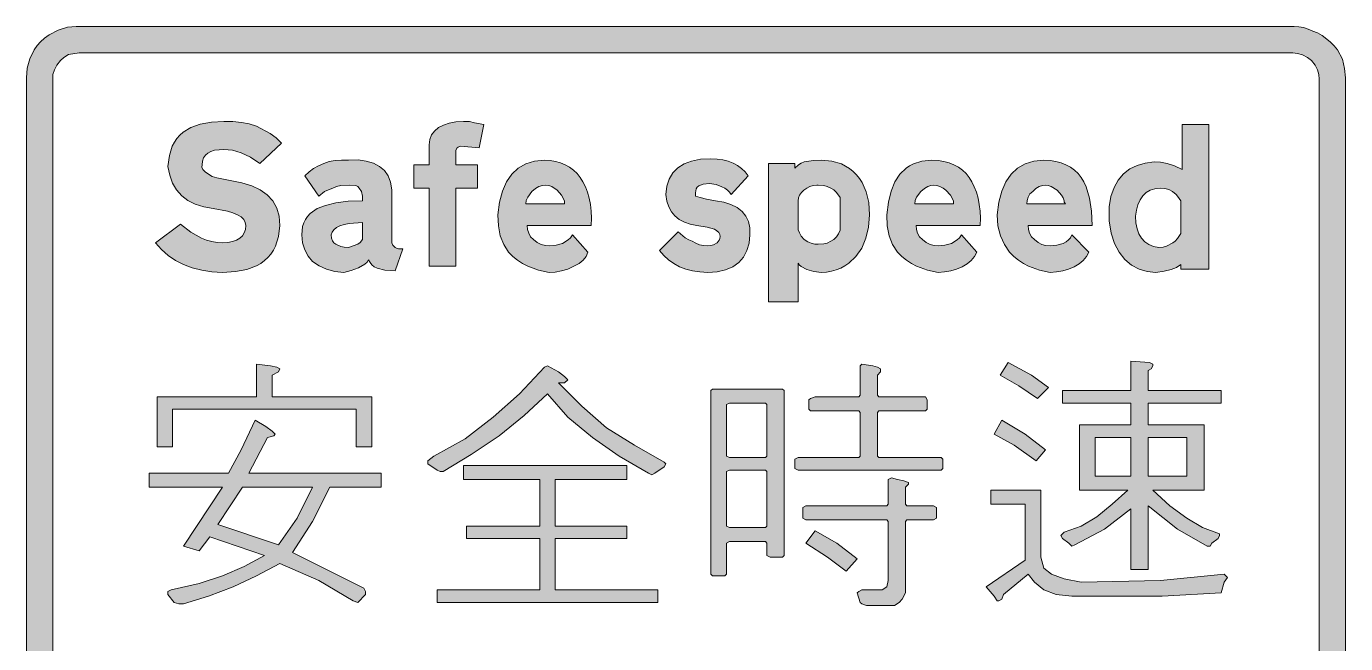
# Model space of a CAD drawing. Header units: metres. Extents: x 157 to 412, y 9 to 264.
# Drawn here: x 157.1 to 411.5, y 145.2 to 264.1 of the extents above; entities that cross this region are included whole.
import ezdxf

# ---------------------------------------------------------------- set-up
doc = ezdxf.new("R2010")
doc.units = ezdxf.units.M
doc.layers.add('FILL_BLACK_000000', color=7, linetype='Continuous', true_color=0x000000)

msp = doc.modelspace()

# ---------------------------------------------------------------- hatches: boundary and pattern name
at = {"layer": 'FILL_BLACK_000000', "true_color": 0x000000}
h = msp.add_hatch(color=7, dxfattribs=at)
h.dxf.hatch_style = 1
h.paths.add_polyline_path([(157.78, 257.89), (158.63, 259.62), (159.18, 260.41), (159.81, 261.12), (160.62, 261.85), (161.48, 262.47), (163.26, 263.41), (165.04, 263.95), (166.71, 264.12), (401.61, 264.12), (402.51, 264.06), (403.41, 263.89), (404.31, 263.61), (405.21, 263.22), (406.11, 262.89), (406.97, 262.39), (408.51, 261.12), (409.31, 260.39), (409.93, 259.58), (410.91, 257.82), (411.32, 256.02), (411.51, 254.22), (411.51, 19.32), (411.34, 17.52), (410.8, 15.76), (409.86, 14.05), (408.51, 12.42), (407.8, 11.69), (407.01, 11.07), (406.17, 10.55), (405.28, 10.13), (403.45, 9.59), (401.61, 9.42), (166.71, 9.42), (164.91, 9.59), (163.15, 10.13), (161.44, 11.07), (159.81, 12.42), (158.63, 14.05), (157.78, 15.76), (157.28, 17.52), (157.11, 19.32), (157.11, 254.22), (157.28, 256.06), (157.78, 257.89)])
h.paths.add_polyline_path([(165.21, 258.72), (164.35, 258.12), (163.71, 257.52), (163, 256.62), (162.51, 255.72), (162.21, 254.82), (162.21, 253.92), (162.21, 19.62), (162.28, 18.72), (162.51, 17.82), (162.97, 16.92), (163.71, 16.02), (164.48, 15.41), (165.4, 14.93), (166.37, 14.63), (167.31, 14.52), (401.31, 14.52), (402.25, 14.63), (403.22, 14.93), (404.14, 15.41), (404.91, 16.02), (405.65, 16.92), (406.11, 17.82), (406.34, 18.72), (406.41, 19.62), (406.41, 253.92), (406.34, 254.82), (406.11, 255.72), (405.65, 256.62), (404.91, 257.52), (404.14, 258.13), (403.22, 258.61), (402.25, 258.91), (401.31, 259.02), (167.31, 259.02), (165.21, 258.72)], flags=16)
h = msp.add_hatch(color=7, dxfattribs=at)
h.dxf.hatch_style = 1
h.paths.add_polyline_path([(188.83, 224.44), (190.86, 223.32), (191.87, 222.93), (192.88, 222.64), (193.9, 222.48), (194.91, 222.42), (195.96, 222.48), (196.88, 222.64), (197.65, 222.91), (198.28, 223.28), (198.78, 223.75), (199.13, 224.32), (199.34, 224.98), (199.41, 225.72), (199.31, 226.35), (199.02, 226.91), (198.52, 227.4), (197.83, 227.82), (196.95, 228.19), (195.87, 228.5), (193.11, 229.02), (191.3, 229.34), (189.68, 229.86), (188.27, 230.58), (187.07, 231.49), (186.08, 232.61), (185.31, 233.91), (184.75, 235.42), (184.41, 237.12), (184.68, 239.22), (185.25, 241.01), (185.66, 241.8), (186.14, 242.51), (186.7, 243.15), (187.33, 243.72), (188.84, 244.65), (190.65, 245.3), (192.78, 245.69), (195.21, 245.82), (196.95, 245.76), (198.58, 245.59), (200.1, 245.31), (201.51, 244.92), (204.13, 243.49), (205.31, 242.64), (206.31, 241.62), (202.11, 237.72), (200.31, 238.9), (198.55, 239.74), (196.84, 240.25), (195.21, 240.42), (193.41, 240.25), (192.69, 240.02), (192.1, 239.71), (191.63, 239.29), (191.29, 238.77), (191.08, 238.15), (191.01, 237.42), (190.94, 236.97), (191.16, 236.52), (191.6, 236.07), (192.21, 235.62), (192.95, 235.22), (193.86, 234.91), (196.41, 234.42), (198.63, 234), (200.57, 233.4), (202.22, 232.62), (203.57, 231.64), (204.63, 230.48), (205.4, 229.1), (205.86, 227.52), (206.01, 225.72), (205.74, 223.61), (205.16, 221.78), (204.75, 220.97), (204.26, 220.24), (203.7, 219.57), (203.05, 218.97), (202.32, 218.44), (201.51, 217.99), (199.64, 217.28), (197.44, 216.86), (194.91, 216.72), (192.89, 216.83), (190.93, 217.13), (189.09, 217.61), (187.41, 218.22), (185.89, 219), (184.48, 219.98), (183.19, 221.13), (182.01, 222.42), (186.81, 226.02), (188.83, 224.44)])
h = msp.add_hatch(color=7, dxfattribs=at)
h.dxf.hatch_style = 1
h.paths.add_polyline_path([(239.91, 217.92), (234.81, 217.92), (234.81, 232.92), (231.81, 232.92), (231.81, 237.42), (234.81, 237.42), (234.81, 241.32), (234.92, 242.34), (235.26, 243.19), (235.82, 243.94), (236.61, 244.62), (237.57, 245.06), (238.67, 245.44), (239.94, 245.72), (241.41, 245.82), (242.57, 245.78), (243.51, 245.52), (245.31, 245.22), (244.41, 240.72), (240.81, 241.02), (240.4, 240.87), (240.21, 240.72), (239.95, 240.27), (239.91, 239.82), (239.91, 237.42), (244.11, 237.42), (244.11, 232.92), (239.91, 232.92), (239.91, 217.92)])
h = msp.add_hatch(color=7, dxfattribs=at)
h.dxf.hatch_style = 1
h.paths.add_polyline_path([(379.71, 217.32), (379.71, 218.22), (378.92, 217.65), (377.87, 217.24), (376.55, 216.95), (374.91, 216.72), (373.26, 216.87), (371.69, 217.34), (370.24, 218.11), (368.95, 219.19), (367.83, 220.59), (366.94, 222.29), (366.28, 224.3), (365.91, 226.62), (365.91, 226.92), (365.91, 229.02), (365.91, 229.32), (366.26, 231.32), (366.85, 233.04), (367.66, 234.5), (368.68, 235.69), (369.91, 236.64), (371.31, 237.34), (372.88, 237.79), (374.61, 238.02), (375.79, 237.95), (377.08, 237.72), (378.49, 237.26), (380.01, 236.52), (380.01, 245.22), (385.11, 245.22), (385.11, 217.32), (379.71, 217.32)])
h.paths.add_polyline_path([(371.29, 225.11), (371.64, 224.12), (372.13, 223.28), (372.77, 222.6), (373.54, 222.08), (374.46, 221.72), (375.51, 221.52), (376.31, 221.58), (376.97, 221.74), (378.21, 222.42), (378.66, 222.74), (379.07, 223.21), (379.71, 224.22), (379.71, 229.32), (379.71, 230.52), (379.11, 231.42), (378.81, 231.72), (378.13, 232.29), (377.42, 232.66), (376.66, 232.86), (375.81, 232.92), (374.75, 232.82), (373.84, 232.54), (373.05, 232.08), (372.4, 231.46), (371.87, 230.68), (371.46, 229.76), (371.18, 228.7), (371.01, 227.52), (371.08, 226.24), (371.29, 225.11)], flags=16)
h = msp.add_hatch(color=7, dxfattribs=at)
h.dxf.hatch_style = 1
h.paths.add_polyline_path([(210.61, 226.27), (210.92, 226.92), (211.34, 227.51), (211.86, 228.05), (213.21, 229.02), (214.78, 229.63), (216.77, 230.11), (219.16, 230.41), (221.91, 230.52), (221.91, 231.42), (221.72, 232.28), (221.31, 232.92), (221.03, 233.27), (220.63, 233.44), (219.51, 233.52), (217.75, 233.44), (216.94, 233.27), (216.21, 232.92), (215.37, 232.64), (214.63, 232.28), (213.51, 231.42), (210.81, 235.32), (211.63, 236.06), (212.5, 236.72), (213.44, 237.27), (214.45, 237.72), (215.52, 238.06), (216.67, 238.27), (217.9, 238.36), (219.21, 238.32), (221.08, 238.39), (222.66, 238.17), (224.02, 237.73), (225.21, 237.12), (226.18, 236.33), (226.86, 235.32), (227.32, 234.08), (227.61, 232.62), (227.61, 222.42), (227.8, 221.97), (228.21, 221.52), (228.49, 221.35), (228.85, 221.26), (229.71, 221.22), (228.21, 217.02), (226.23, 217.14), (224.76, 217.51), (224.2, 217.8), (223.74, 218.16), (223.38, 218.6), (223.11, 219.12), (222.81, 218.68), (222.36, 218.28), (221.16, 217.58), (219.73, 217.05), (218.31, 216.72), (216.57, 216.88), (214.97, 217.32), (213.54, 217.99), (212.31, 218.82), (211.48, 219.83), (210.81, 221.03), (210.37, 222.41), (210.21, 223.92), (210.38, 225.56), (210.61, 226.27)])
h.paths.add_polyline_path([(218.38, 225.96), (217.56, 225.68), (216.91, 225.34), (216.43, 224.93), (216.09, 224.45), (215.91, 223.92), (215.97, 223.3), (216.13, 222.79), (216.42, 222.4), (216.81, 222.12), (217.78, 221.71), (218.41, 221.57), (219.21, 221.52), (221.01, 222.12), (221.46, 222.46), (221.91, 223.02), (221.91, 226.32), (219.37, 226.16), (218.38, 225.96)], flags=16)
h = msp.add_hatch(color=7, dxfattribs=at)
h.dxf.hatch_style = 1
h.paths.add_polyline_path([(265.07, 219.78), (264.51, 219.04), (263.72, 218.43), (262.71, 217.92), (261.54, 217.35), (260.31, 216.98), (259.08, 216.78), (257.91, 216.72), (255.85, 217.12), (253.78, 217.88), (252.79, 218.41), (251.83, 219.04), (250.94, 219.78), (250.11, 220.62), (249.15, 222.08), (248.5, 223.77), (248.13, 225.68), (248.01, 227.82), (248.35, 230.25), (248.91, 232.37), (249.7, 234.17), (250.71, 235.66), (251.95, 236.82), (253.41, 237.65), (255.1, 238.15), (257.01, 238.32), (258.11, 238.26), (259.14, 238.1), (260.12, 237.83), (261.02, 237.46), (261.86, 236.99), (262.62, 236.42), (263.31, 235.76), (263.91, 235.02), (264.44, 234.18), (264.91, 233.23), (265.31, 232.18), (265.63, 231.04), (265.87, 229.82), (266.02, 228.52), (266.07, 227.15), (266.01, 225.72), (253.71, 225.72), (253.77, 225), (253.97, 224.26), (254.34, 223.57), (254.91, 223.02), (255.63, 222.45), (256.41, 222.08), (257.19, 221.88), (257.91, 221.82), (259.25, 221.94), (260.5, 222.31), (261.58, 222.96), (262.03, 223.4), (262.41, 223.92), (265.41, 220.62), (265.07, 219.78)])
h.paths.add_polyline_path([(260.91, 230.22), (260.91, 230.52), (260.31, 231.62), (259.45, 232.58), (258.42, 233.26), (257.87, 233.45), (257.31, 233.52), (256.63, 233.46), (255.96, 233.26), (255.28, 232.89), (254.61, 232.32), (253.78, 231.23), (253.51, 230.59), (253.41, 229.92), (260.91, 229.92), (260.91, 230.22)], flags=16)
h = msp.add_hatch(color=7, dxfattribs=at)
h.dxf.hatch_style = 1
h.paths.add_polyline_path([(285.13, 226), (284, 226.4), (283.01, 226.93), (282.17, 227.59), (281.49, 228.4), (280.97, 229.35), (280.61, 230.45), (280.41, 231.72), (280.64, 233.31), (281.09, 234.7), (281.79, 235.88), (282.73, 236.86), (283.93, 237.62), (285.39, 238.17), (287.11, 238.51), (289.11, 238.62), (290.31, 238.56), (291.42, 238.4), (292.44, 238.13), (293.38, 237.76), (294.24, 237.29), (295.02, 236.72), (295.71, 236.06), (296.31, 235.32), (293.01, 231.72), (292.73, 232.17), (292.33, 232.58), (291.83, 232.94), (291.21, 233.22), (290.12, 233.63), (288.81, 233.82), (287.63, 233.71), (286.78, 233.37), (286.49, 233.12), (286.28, 232.81), (286.11, 232.02), (286.11, 231.72), (286.11, 231.42), (287.01, 231.12), (288.28, 230.82), (290.01, 230.52), (291.6, 230.22), (292.98, 229.78), (294.15, 229.2), (295.11, 228.46), (295.84, 227.56), (296.34, 226.51), (296.6, 225.3), (296.61, 223.92), (296.47, 222.32), (296.06, 220.9), (295.39, 219.66), (294.47, 218.63), (293.31, 217.81), (291.93, 217.21), (290.32, 216.84), (288.51, 216.72), (286.99, 216.79), (285.58, 217), (284.28, 217.34), (283.07, 217.81), (281.97, 218.4), (280.96, 219.12), (280.04, 219.96), (279.21, 220.92), (282.81, 224.52), (284.16, 223.39), (284.83, 223), (285.51, 222.72), (286.19, 222.33), (286.9, 222.04), (287.66, 221.88), (288.51, 221.82), (289.13, 221.87), (289.63, 222.01), (290.31, 222.42), (290.72, 222.91), (290.86, 223.22), (290.91, 223.62), (290.84, 224.04), (290.63, 224.41), (290.28, 224.73), (289.78, 225.01), (288.38, 225.43), (286.41, 225.72), (285.13, 226)])
h = msp.add_hatch(color=7, dxfattribs=at)
h.dxf.hatch_style = 1
h.paths.add_polyline_path([(300.21, 211.02), (300.21, 237.72), (305.31, 237.72), (305.31, 236.82), (305.98, 237.42), (306.49, 237.75), (307.11, 238.02), (308.87, 238.28), (310.41, 238.32), (312.45, 238.14), (314.27, 237.61), (315.09, 237.21), (315.86, 236.74), (316.56, 236.18), (317.2, 235.54), (317.77, 234.83), (318.27, 234.04), (319.06, 232.24), (319.54, 230.17), (319.71, 227.82), (319.53, 225.45), (319.02, 223.3), (318.19, 221.41), (317.08, 219.79), (315.73, 218.49), (314.96, 217.97), (314.14, 217.53), (313.27, 217.18), (312.36, 216.93), (311.4, 216.77), (310.41, 216.72), (308.99, 216.87), (307.6, 217.28), (306.49, 217.86), (306.12, 218.18), (305.91, 218.52), (305.91, 211.02), (300.21, 211.02)])
h.paths.add_polyline_path([(311.54, 222.37), (312.21, 222.72), (312.83, 223.05), (313.33, 223.54), (313.73, 224.15), (314.01, 224.82), (314.01, 225.72), (314.01, 229.92), (314.01, 230.82), (314.01, 231.12), (313.33, 232.13), (312.83, 232.6), (312.21, 232.92), (311.54, 233.27), (310.9, 233.44), (309.81, 233.52), (309.51, 233.52), (308.84, 233.45), (308.19, 233.26), (307.58, 232.97), (307.03, 232.58), (306.57, 232.13), (306.22, 231.62), (305.99, 231.08), (305.91, 230.52), (305.91, 225.42), (305.97, 224.92), (306.17, 224.33), (306.54, 223.69), (307.11, 223.02), (307.78, 222.63), (308.46, 222.34), (309.13, 222.18), (309.81, 222.12), (310.9, 222.19), (311.54, 222.37)], flags=16)
h = msp.add_hatch(color=7, dxfattribs=at)
h.dxf.hatch_style = 1
h.paths.add_polyline_path([(328.97, 224.26), (329.34, 223.57), (329.91, 223.02), (330.63, 222.45), (331.41, 222.08), (332.19, 221.88), (332.91, 221.82), (334.25, 221.94), (335.5, 222.31), (336.58, 222.96), (337.03, 223.4), (337.41, 223.92), (340.41, 220.62), (339.96, 219.76), (339.32, 219), (338.51, 218.33), (337.56, 217.77), (336.5, 217.32), (335.35, 216.99), (334.14, 216.79), (332.91, 216.72), (330.85, 217.12), (328.78, 217.88), (327.79, 218.41), (326.83, 219.04), (325.94, 219.78), (325.11, 220.62), (324.15, 222.08), (323.5, 223.77), (323.13, 225.68), (323.01, 227.82), (323.33, 230.25), (323.86, 232.37), (324.6, 234.17), (325.56, 235.66), (326.74, 236.82), (327.42, 237.27), (328.16, 237.65), (329.81, 238.15), (331.71, 238.32), (332.91, 238.26), (334.02, 238.1), (335.04, 237.83), (335.98, 237.46), (336.84, 236.99), (337.62, 236.42), (338.31, 235.76), (338.91, 235.02), (339.44, 234.18), (339.91, 233.23), (340.31, 232.18), (340.63, 231.04), (340.87, 229.82), (341.02, 228.52), (341.07, 227.15), (341.01, 225.72), (328.71, 225.72), (328.77, 225), (328.97, 224.26)])
h.paths.add_polyline_path([(335.91, 230.22), (335.91, 230.52), (335.3, 231.62), (334.41, 232.58), (333.88, 232.97), (333.29, 233.26), (332.67, 233.45), (332.01, 233.52), (331.51, 233.46), (330.92, 233.26), (330.28, 232.89), (329.61, 232.32), (328.78, 231.23), (328.51, 230.59), (328.41, 229.92), (335.91, 229.92), (335.91, 230.22)], flags=16)
h = msp.add_hatch(color=7, dxfattribs=at)
h.dxf.hatch_style = 1
h.paths.add_polyline_path([(350.57, 224.26), (350.94, 223.57), (351.51, 223.02), (352.19, 222.45), (352.9, 222.08), (353.66, 221.88), (354.51, 221.82), (355.84, 221.94), (357.06, 222.31), (357.59, 222.6), (358.05, 222.96), (358.43, 223.4), (358.71, 223.92), (362.01, 220.62), (361.56, 219.76), (360.92, 219), (360.11, 218.33), (359.16, 217.77), (358.1, 217.32), (356.95, 216.99), (355.74, 216.79), (354.51, 216.72), (352.45, 217.12), (350.38, 217.88), (349.39, 218.41), (348.43, 219.04), (347.54, 219.78), (346.71, 220.62), (345.7, 222.08), (344.95, 223.77), (344.47, 225.68), (344.31, 227.82), (344.65, 230.25), (345.21, 232.37), (346, 234.17), (347.01, 235.66), (348.25, 236.82), (349.71, 237.65), (351.4, 238.15), (353.31, 238.32), (354.51, 238.26), (355.62, 238.1), (356.64, 237.83), (357.58, 237.46), (358.44, 236.99), (359.22, 236.42), (359.91, 235.76), (360.51, 235.02), (361.03, 234.18), (361.47, 233.23), (362.12, 231.04), (362.49, 228.52), (362.61, 225.72), (350.31, 225.72), (350.37, 225), (350.57, 224.26)])
h.paths.add_polyline_path([(357.21, 230.22), (357.21, 230.52), (357.03, 231.08), (356.73, 231.62), (355.86, 232.58), (354.76, 233.26), (354.18, 233.45), (353.61, 233.52), (353.07, 233.46), (352.41, 233.26), (351.75, 232.89), (351.21, 232.32), (350.64, 231.82), (350.27, 231.23), (350.07, 230.59), (350.01, 229.92), (357.51, 229.92), (357.21, 230.22)], flags=16)
h = msp.add_hatch(color=7, dxfattribs=at)
h.dxf.hatch_style = 1
h.paths.add_polyline_path([(185.31, 190.32), (185.31, 183.12), (182.31, 183.12), (182.31, 192.72), (201.51, 192.72), (201.51, 199.02), (204.21, 198.72), (205.41, 198.42), (206.01, 198.12), (205.71, 197.52), (204.51, 196.92), (204.51, 192.72), (223.71, 192.72), (223.71, 183.12), (220.71, 183.12), (220.71, 190.32), (185.31, 190.32)])
h = msp.add_hatch(color=7, dxfattribs=at)
h.dxf.hatch_style = 1
h.paths.add_polyline_path([(248.31, 185.22), (242.91, 181.62), (237.51, 178.32), (236.91, 178.32), (236.31, 178.62), (234.51, 179.82), (234.51, 180.42), (235.71, 181.32), (241.71, 184.62), (247.11, 188.82), (252.21, 193.32), (257.01, 198.42), (257.61, 198.72), (259.71, 197.52), (260.91, 196.62), (261.51, 196.02), (260.91, 195.42), (259.71, 195.42), (264.21, 190.92), (269.01, 186.72), (274.41, 183.42), (280.11, 180.12), (280.41, 179.82), (280.11, 179.22), (278.31, 178.02), (277.71, 177.72), (277.11, 178.02), (271.41, 181.32), (266.31, 184.92), (261.51, 188.82), (257.61, 193.32), (253.11, 189.12), (248.31, 185.22)])
h = msp.add_hatch(color=7, dxfattribs=at)
h.dxf.hatch_style = 1
h.paths.add_polyline_path([(333.81, 180.72), (333.81, 178.92), (333.51, 178.62), (305.91, 178.62), (305.31, 178.92), (305.31, 180.72), (305.91, 181.02), (317.61, 181.02), (317.91, 181.32), (317.91, 189.72), (317.61, 190.02), (309.21, 190.02), (308.31, 190.02), (308.01, 190.32), (308.01, 192.12), (308.31, 192.42), (309.21, 192.72), (317.61, 192.72), (317.91, 193.02), (317.91, 198.72), (318.21, 199.02), (320.31, 198.72), (321.21, 198.42), (321.81, 198.12), (321.81, 197.52), (321.21, 196.92), (321.21, 193.02), (321.51, 192.72), (330.51, 192.72), (330.81, 192.12), (330.81, 190.32), (330.51, 190.02), (321.51, 190.02), (321.21, 189.72), (321.21, 181.32), (321.51, 181.02), (333.51, 181.02), (333.81, 180.72)])
h = msp.add_hatch(color=7, dxfattribs=at)
h.dxf.hatch_style = 1
h.paths.add_polyline_path([(348.51, 194.82), (344.91, 196.92), (346.41, 199.32), (350.91, 196.92), (354.21, 194.52), (352.11, 192.42), (348.51, 194.82)])
h = msp.add_hatch(color=7, dxfattribs=at)
h.dxf.hatch_style = 1
h.paths.add_polyline_path([(373.41, 171.72), (373.41, 159.42), (370.11, 159.42), (370.11, 171.12), (365.01, 167.22), (359.31, 164.22), (358.71, 163.92), (358.11, 164.52), (356.91, 165.42), (356.61, 166.02), (357.21, 166.62), (360.51, 167.82), (363.51, 169.62), (366.51, 172.02), (369.51, 174.72), (360.21, 174.72), (360.21, 187.32), (370.11, 187.32), (370.11, 191.52), (356.91, 191.52), (356.91, 193.92), (370.11, 193.92), (370.11, 199.62), (373.71, 199.32), (374.31, 199.02), (374.31, 198.72), (374.01, 198.12), (373.41, 197.82), (373.41, 193.92), (387.51, 193.92), (387.51, 191.52), (373.41, 191.52), (373.41, 187.32), (384.21, 187.32), (384.21, 174.72), (374.31, 174.72), (377.61, 171.72), (380.91, 169.32), (383.91, 167.52), (387.21, 166.32), (387.21, 166.02), (386.91, 165.42), (385.71, 164.52), (385.41, 163.92), (384.81, 163.92), (379.11, 167.22), (373.41, 171.72)])
h.paths.add_polyline_path([(380.91, 177.42), (380.91, 184.92), (373.41, 184.92), (373.41, 177.42), (380.91, 177.42)], flags=16)
h.paths.add_polyline_path([(363.21, 177.42), (370.11, 177.42), (370.11, 184.92), (363.21, 184.92), (363.21, 177.42)], flags=16)
h = msp.add_hatch(color=7, dxfattribs=at)
h.dxf.hatch_style = 1
h.paths.add_polyline_path([(299.91, 162.12), (299.91, 164.52), (299.61, 164.82), (292.71, 164.82), (292.11, 164.52), (292.11, 158.52), (291.81, 158.22), (289.41, 158.22), (289.11, 158.52), (289.11, 193.92), (289.41, 194.22), (302.91, 194.22), (303.21, 193.92), (303.21, 162.12), (302.91, 161.82), (300.51, 161.82), (299.91, 162.12)])
h.paths.add_polyline_path([(299.61, 167.52), (299.91, 167.82), (299.91, 178.32), (299.61, 178.62), (292.71, 178.62), (292.11, 178.32), (292.11, 167.82), (292.71, 167.52), (299.61, 167.52)], flags=16)
h.paths.add_polyline_path([(292.11, 181.32), (292.71, 181.02), (299.61, 181.02), (299.91, 181.32), (299.91, 191.22), (299.61, 191.52), (292.71, 191.52), (292.11, 191.22), (292.11, 181.32)], flags=16)
h = msp.add_hatch(color=7, dxfattribs=at)
h.dxf.hatch_style = 1
h.paths.add_polyline_path([(208.41, 162.72), (222.21, 155.82), (222.51, 155.22), (222.51, 154.62), (221.01, 153.12), (220.11, 153.42), (213.51, 157.32), (206.01, 160.62), (201.51, 158.22), (197.01, 156.12), (192.21, 154.32), (187.41, 152.82), (186.51, 152.82), (185.61, 153.12), (184.41, 154.62), (184.41, 155.22), (185.01, 155.52), (190.41, 156.72), (194.91, 158.22), (199.11, 160.02), (203.01, 162.12), (192.51, 165.72), (190.41, 163.02), (187.41, 163.92), (194.91, 175.32), (180.81, 175.32), (180.81, 178.02), (196.11, 178.02), (198.51, 182.52), (201.21, 188.22), (203.31, 187.02), (204.51, 186.12), (205.11, 185.52), (204.81, 185.22), (203.61, 184.92), (200.01, 178.02), (225.51, 178.02), (225.51, 175.32), (215.61, 175.32), (212.31, 168.72), (208.41, 162.72)])
h.paths.add_polyline_path([(205.71, 164.22), (209.31, 169.32), (212.31, 175.32), (198.81, 175.32), (194.01, 168.12), (205.71, 164.22)], flags=16)
h = msp.add_hatch(color=7, dxfattribs=at)
h.dxf.hatch_style = 1
h.paths.add_polyline_path([(351.81, 180.42), (347.61, 183.42), (343.71, 185.52), (345.21, 188.22), (349.71, 185.52), (353.61, 182.52), (351.81, 180.42)])
h = msp.add_hatch(color=7, dxfattribs=at)
h.dxf.hatch_style = 1
h.paths.add_polyline_path([(259.11, 176.82), (259.11, 167.82), (272.91, 167.82), (272.91, 165.42), (259.11, 165.42), (259.11, 155.52), (278.91, 155.52), (278.91, 153.12), (236.31, 153.12), (236.31, 155.52), (256.11, 155.52), (256.11, 165.42), (242.01, 165.42), (242.01, 167.82), (256.11, 167.82), (256.11, 176.82), (241.41, 176.82), (241.41, 179.52), (272.91, 179.52), (272.91, 176.82), (259.11, 176.82)])
h = msp.add_hatch(color=7, dxfattribs=at)
h.dxf.hatch_style = 1
h.paths.add_polyline_path([(323.91, 177.12), (325.11, 176.82), (326.31, 176.52), (327.21, 176.22), (327.21, 175.92), (326.61, 175.32), (326.61, 172.02), (326.91, 171.72), (332.01, 171.72), (332.61, 171.42), (332.61, 169.32), (332.01, 169.02), (326.91, 169.02), (326.61, 168.72), (326.61, 156.12), (326.61, 154.92), (326.01, 153.72), (325.41, 153.12), (324.51, 152.52), (319.11, 152.52), (318.21, 152.82), (317.91, 153.12), (317.31, 154.92), (317.61, 155.22), (318.21, 155.52), (322.11, 155.52), (323.01, 156.12), (323.31, 157.32), (323.31, 168.72), (323.01, 169.02), (307.41, 169.02), (306.81, 169.32), (306.81, 171.42), (307.41, 171.72), (323.01, 171.72), (323.31, 172.02), (323.31, 176.82), (323.91, 177.12)])
h = msp.add_hatch(color=7, dxfattribs=at)
h.dxf.hatch_style = 1
h.paths.add_polyline_path([(358.71, 154.32), (355.71, 154.62), (353.31, 155.52), (351.51, 157.02), (350.31, 158.52), (345.51, 154.62), (345.21, 153.72), (344.61, 153.42), (344.31, 153.42), (343.71, 154.32), (342.21, 156.12), (349.71, 161.22), (349.71, 172.02), (343.11, 172.02), (343.11, 174.72), (352.71, 174.72), (352.71, 161.82), (353.31, 159.72), (354.81, 158.52), (357.21, 157.62), (360.51, 157.02), (375.81, 157.32), (388.11, 158.52), (388.71, 157.92), (388.11, 157.02), (387.51, 154.92), (376.11, 154.32), (358.71, 154.32)])
h = msp.add_hatch(color=7, dxfattribs=at)
h.dxf.hatch_style = 1
h.paths.add_polyline_path([(307.41, 164.52), (309.21, 166.92), (313.41, 164.52), (317.31, 161.52), (315.21, 159.12), (311.61, 161.82), (307.41, 164.52)])

# ---------------------------------------------------------------- linework, layer by layer
at = {"layer": 'FILL_BLACK_000000', "lineweight": 0, "true_color": 0x000000}
for points in [[(157.11, 19.32), (157.11, 254.22), (157.28, 256.06), (157.78, 257.89), (158.63, 259.62), (159.18, 260.41), (159.81, 261.12), (160.62, 261.85), (161.48, 262.47), (163.26, 263.41), (165.04, 263.95), (166.71, 264.12), (401.61, 264.12), (402.51, 264.06), (403.41, 263.89), (404.31, 263.61), (405.21, 263.22), (406.11, 262.89), (406.97, 262.39), (408.51, 261.12), (409.31, 260.39), (409.93, 259.58), (410.91, 257.82), (411.32, 256.02), (411.51, 254.22), (411.51, 19.32)], [(406.41, 19.62), (406.41, 253.92), (406.34, 254.82), (406.11, 255.72), (405.65, 256.62), (404.91, 257.52), (404.14, 258.13), (403.22, 258.61), (402.25, 258.91), (401.31, 259.02), (167.31, 259.02), (165.21, 258.72), (164.35, 258.12), (163.71, 257.52), (163, 256.62), (162.51, 255.72), (162.21, 254.82), (162.21, 253.92), (162.21, 19.62)]]:
    msp.add_lwpolyline(points, dxfattribs=at)
for points in [[(188.83, 224.44), (190.86, 223.32), (191.87, 222.93), (192.88, 222.64), (193.9, 222.48), (194.91, 222.42), (195.96, 222.48), (196.88, 222.64), (197.65, 222.91), (198.28, 223.28), (198.78, 223.75), (199.13, 224.32), (199.34, 224.98), (199.41, 225.72), (199.31, 226.35), (199.02, 226.91), (198.52, 227.4), (197.83, 227.82), (196.95, 228.19), (195.87, 228.5), (193.11, 229.02), (191.3, 229.34), (189.68, 229.86), (188.27, 230.58), (187.07, 231.49), (186.08, 232.61), (185.31, 233.91), (184.75, 235.42), (184.41, 237.12), (184.68, 239.22), (185.25, 241.01), (185.66, 241.8), (186.14, 242.51), (186.7, 243.15), (187.33, 243.72), (188.84, 244.65), (190.65, 245.3), (192.78, 245.69), (195.21, 245.82), (196.95, 245.76), (198.58, 245.59), (200.1, 245.31), (201.51, 244.92), (204.13, 243.49), (205.31, 242.64), (206.31, 241.62), (202.11, 237.72), (200.31, 238.9), (198.55, 239.74), (196.84, 240.25), (195.21, 240.42), (193.41, 240.25), (192.69, 240.02), (192.1, 239.71), (191.63, 239.29), (191.29, 238.77), (191.08, 238.15), (191.01, 237.42), (190.94, 236.97), (191.16, 236.52), (191.6, 236.07), (192.21, 235.62), (192.95, 235.22), (193.86, 234.91), (196.41, 234.42), (198.63, 234), (200.57, 233.4), (202.22, 232.62), (203.57, 231.64), (204.63, 230.48), (205.4, 229.1), (205.86, 227.52), (206.01, 225.72), (205.74, 223.61), (205.16, 221.78), (204.75, 220.97), (204.26, 220.24), (203.7, 219.57), (203.05, 218.97), (202.32, 218.44), (201.51, 217.99), (199.64, 217.28), (197.44, 216.86), (194.91, 216.72), (192.89, 216.83), (190.93, 217.13), (189.09, 217.61), (187.41, 218.22), (185.89, 219), (184.48, 219.98), (183.19, 221.13), (182.01, 222.42), (186.81, 226.02)], [(239.91, 217.92), (234.81, 217.92), (234.81, 232.92), (231.81, 232.92), (231.81, 237.42), (234.81, 237.42), (234.81, 241.32), (234.92, 242.34), (235.26, 243.19), (235.82, 243.94), (236.61, 244.62), (237.57, 245.06), (238.67, 245.44), (239.94, 245.72), (241.41, 245.82), (242.57, 245.78), (243.51, 245.52), (245.31, 245.22), (244.41, 240.72), (240.81, 241.02), (240.4, 240.87), (240.21, 240.72), (239.95, 240.27), (239.91, 239.82), (239.91, 237.42), (244.11, 237.42), (244.11, 232.92), (239.91, 232.92)], [(379.71, 217.32), (379.71, 218.22), (378.92, 217.65), (377.87, 217.24), (376.55, 216.95), (374.91, 216.72), (373.26, 216.87), (371.69, 217.34), (370.24, 218.11), (368.95, 219.19), (367.83, 220.59), (366.94, 222.29), (366.28, 224.3), (365.91, 226.62), (365.91, 226.92), (365.91, 229.02), (365.91, 229.32), (366.26, 231.32), (366.85, 233.04), (367.66, 234.5), (368.68, 235.69), (369.91, 236.64), (371.31, 237.34), (372.88, 237.79), (374.61, 238.02), (375.79, 237.95), (377.08, 237.72), (378.49, 237.26), (380.01, 236.52), (380.01, 245.22), (385.11, 245.22), (385.11, 217.32)], [(210.61, 226.27), (210.92, 226.92), (211.34, 227.51), (211.86, 228.05), (213.21, 229.02), (214.78, 229.63), (216.77, 230.11), (219.16, 230.41), (221.91, 230.52), (221.91, 231.42), (221.72, 232.28), (221.31, 232.92), (221.03, 233.27), (220.63, 233.44), (219.51, 233.52), (217.75, 233.44), (216.94, 233.27), (216.21, 232.92), (215.37, 232.64), (214.63, 232.28), (213.51, 231.42), (210.81, 235.32), (211.63, 236.06), (212.5, 236.72), (213.44, 237.27), (214.45, 237.72), (215.52, 238.06), (216.67, 238.27), (217.9, 238.36), (219.21, 238.32), (221.08, 238.39), (222.66, 238.17), (224.02, 237.73), (225.21, 237.12), (226.18, 236.33), (226.86, 235.32), (227.32, 234.08), (227.61, 232.62), (227.61, 222.42), (227.8, 221.97), (228.21, 221.52), (228.49, 221.35), (228.85, 221.26), (229.71, 221.22), (228.21, 217.02), (226.23, 217.14), (224.76, 217.51), (224.2, 217.8), (223.74, 218.16), (223.38, 218.6), (223.11, 219.12), (222.81, 218.68), (222.36, 218.28), (221.16, 217.58), (219.73, 217.05), (218.31, 216.72), (216.57, 216.88), (214.97, 217.32), (213.54, 217.99), (212.31, 218.82), (211.48, 219.83), (210.81, 221.03), (210.37, 222.41), (210.21, 223.92), (210.38, 225.56)], [(265.07, 219.78), (264.51, 219.04), (263.72, 218.43), (262.71, 217.92), (261.54, 217.35), (260.31, 216.98), (259.08, 216.78), (257.91, 216.72), (255.85, 217.12), (253.78, 217.88), (252.79, 218.41), (251.83, 219.04), (250.94, 219.78), (250.11, 220.62), (249.15, 222.08), (248.5, 223.77), (248.13, 225.68), (248.01, 227.82), (248.35, 230.25), (248.91, 232.37), (249.7, 234.17), (250.71, 235.66), (251.95, 236.82), (253.41, 237.65), (255.1, 238.15), (257.01, 238.32), (258.11, 238.26), (259.14, 238.1), (260.12, 237.83), (261.02, 237.46), (261.86, 236.99), (262.62, 236.42), (263.31, 235.76), (263.91, 235.02), (264.44, 234.18), (264.91, 233.23), (265.31, 232.18), (265.63, 231.04), (265.87, 229.82), (266.02, 228.52), (266.07, 227.15), (266.01, 225.72), (253.71, 225.72), (253.77, 225), (253.97, 224.26), (254.34, 223.57), (254.91, 223.02), (255.63, 222.45), (256.41, 222.08), (257.19, 221.88), (257.91, 221.82), (259.25, 221.94), (260.5, 222.31), (261.58, 222.96), (262.03, 223.4), (262.41, 223.92), (265.41, 220.62)], [(285.13, 226), (284, 226.4), (283.01, 226.93), (282.17, 227.59), (281.49, 228.4), (280.97, 229.35), (280.61, 230.45), (280.41, 231.72), (280.64, 233.31), (281.09, 234.7), (281.79, 235.88), (282.73, 236.86), (283.93, 237.62), (285.39, 238.17), (287.11, 238.51), (289.11, 238.62), (290.31, 238.56), (291.42, 238.4), (292.44, 238.13), (293.38, 237.76), (294.24, 237.29), (295.02, 236.72), (295.71, 236.06), (296.31, 235.32), (293.01, 231.72), (292.73, 232.17), (292.33, 232.58), (291.83, 232.94), (291.21, 233.22), (290.12, 233.63), (288.81, 233.82), (287.63, 233.71), (286.78, 233.37), (286.49, 233.12), (286.28, 232.81), (286.11, 232.02), (286.11, 231.72), (286.11, 231.42), (287.01, 231.12), (288.28, 230.82), (290.01, 230.52), (291.6, 230.22), (292.98, 229.78), (294.15, 229.2), (295.11, 228.46), (295.84, 227.56), (296.34, 226.51), (296.6, 225.3), (296.61, 223.92), (296.47, 222.32), (296.06, 220.9), (295.39, 219.66), (294.47, 218.63), (293.31, 217.81), (291.93, 217.21), (290.32, 216.84), (288.51, 216.72), (286.99, 216.79), (285.58, 217), (284.28, 217.34), (283.07, 217.81), (281.97, 218.4), (280.96, 219.12), (280.04, 219.96), (279.21, 220.92), (282.81, 224.52), (284.16, 223.39), (284.83, 223), (285.51, 222.72), (286.19, 222.33), (286.9, 222.04), (287.66, 221.88), (288.51, 221.82), (289.13, 221.87), (289.63, 222.01), (290.31, 222.42), (290.72, 222.91), (290.86, 223.22), (290.91, 223.62), (290.84, 224.04), (290.63, 224.41), (290.28, 224.73), (289.78, 225.01), (288.38, 225.43), (286.41, 225.72)], [(300.21, 211.02), (300.21, 237.72), (305.31, 237.72), (305.31, 236.82), (305.98, 237.42), (306.49, 237.75), (307.11, 238.02), (308.87, 238.28), (310.41, 238.32), (312.45, 238.14), (314.27, 237.61), (315.09, 237.21), (315.86, 236.74), (316.56, 236.18), (317.2, 235.54), (317.77, 234.83), (318.27, 234.04), (319.06, 232.24), (319.54, 230.17), (319.71, 227.82), (319.53, 225.45), (319.02, 223.3), (318.19, 221.41), (317.08, 219.79), (315.73, 218.49), (314.96, 217.97), (314.14, 217.53), (313.27, 217.18), (312.36, 216.93), (311.4, 216.77), (310.41, 216.72), (308.99, 216.87), (307.6, 217.28), (306.49, 217.86), (306.12, 218.18), (305.91, 218.52), (305.91, 211.02)], [(328.97, 224.26), (329.34, 223.57), (329.91, 223.02), (330.63, 222.45), (331.41, 222.08), (332.19, 221.88), (332.91, 221.82), (334.25, 221.94), (335.5, 222.31), (336.58, 222.96), (337.03, 223.4), (337.41, 223.92), (340.41, 220.62), (339.96, 219.76), (339.32, 219), (338.51, 218.33), (337.56, 217.77), (336.5, 217.32), (335.35, 216.99), (334.14, 216.79), (332.91, 216.72), (330.85, 217.12), (328.78, 217.88), (327.79, 218.41), (326.83, 219.04), (325.94, 219.78), (325.11, 220.62), (324.15, 222.08), (323.5, 223.77), (323.13, 225.68), (323.01, 227.82), (323.33, 230.25), (323.86, 232.37), (324.6, 234.17), (325.56, 235.66), (326.74, 236.82), (327.42, 237.27), (328.16, 237.65), (329.81, 238.15), (331.71, 238.32), (332.91, 238.26), (334.02, 238.1), (335.04, 237.83), (335.98, 237.46), (336.84, 236.99), (337.62, 236.42), (338.31, 235.76), (338.91, 235.02), (339.44, 234.18), (339.91, 233.23), (340.31, 232.18), (340.63, 231.04), (340.87, 229.82), (341.02, 228.52), (341.07, 227.15), (341.01, 225.72), (328.71, 225.72), (328.77, 225)], [(350.57, 224.26), (350.94, 223.57), (351.51, 223.02), (352.19, 222.45), (352.9, 222.08), (353.66, 221.88), (354.51, 221.82), (355.84, 221.94), (357.06, 222.31), (357.59, 222.6), (358.05, 222.96), (358.43, 223.4), (358.71, 223.92), (362.01, 220.62), (361.56, 219.76), (360.92, 219), (360.11, 218.33), (359.16, 217.77), (358.1, 217.32), (356.95, 216.99), (355.74, 216.79), (354.51, 216.72), (352.45, 217.12), (350.38, 217.88), (349.39, 218.41), (348.43, 219.04), (347.54, 219.78), (346.71, 220.62), (345.7, 222.08), (344.95, 223.77), (344.47, 225.68), (344.31, 227.82), (344.65, 230.25), (345.21, 232.37), (346, 234.17), (347.01, 235.66), (348.25, 236.82), (349.71, 237.65), (351.4, 238.15), (353.31, 238.32), (354.51, 238.26), (355.62, 238.1), (356.64, 237.83), (357.58, 237.46), (358.44, 236.99), (359.22, 236.42), (359.91, 235.76), (360.51, 235.02), (361.03, 234.18), (361.47, 233.23), (362.12, 231.04), (362.49, 228.52), (362.61, 225.72), (350.31, 225.72), (350.37, 225)], [(260.91, 230.22), (260.91, 230.52), (260.31, 231.62), (259.45, 232.58), (258.42, 233.26), (257.87, 233.45), (257.31, 233.52), (256.63, 233.46), (255.96, 233.26), (255.28, 232.89), (254.61, 232.32), (253.78, 231.23), (253.51, 230.59), (253.41, 229.92), (260.91, 229.92)], [(311.54, 222.37), (312.21, 222.72), (312.83, 223.05), (313.33, 223.54), (313.73, 224.15), (314.01, 224.82), (314.01, 225.72), (314.01, 229.92), (314.01, 230.82), (314.01, 231.12), (313.33, 232.13), (312.83, 232.6), (312.21, 232.92), (311.54, 233.27), (310.9, 233.44), (309.81, 233.52), (309.51, 233.52), (308.84, 233.45), (308.19, 233.26), (307.58, 232.97), (307.03, 232.58), (306.57, 232.13), (306.22, 231.62), (305.99, 231.08), (305.91, 230.52), (305.91, 225.42), (305.97, 224.92), (306.17, 224.33), (306.54, 223.69), (307.11, 223.02), (307.78, 222.63), (308.46, 222.34), (309.13, 222.18), (309.81, 222.12), (310.9, 222.19)], [(335.91, 230.22), (335.91, 230.52), (335.3, 231.62), (334.41, 232.58), (333.88, 232.97), (333.29, 233.26), (332.67, 233.45), (332.01, 233.52), (331.51, 233.46), (330.92, 233.26), (330.28, 232.89), (329.61, 232.32), (328.78, 231.23), (328.51, 230.59), (328.41, 229.92), (335.91, 229.92)], [(357.21, 230.22), (357.21, 230.52), (357.03, 231.08), (356.73, 231.62), (355.86, 232.58), (354.76, 233.26), (354.18, 233.45), (353.61, 233.52), (353.07, 233.46), (352.41, 233.26), (351.75, 232.89), (351.21, 232.32), (350.64, 231.82), (350.27, 231.23), (350.07, 230.59), (350.01, 229.92), (357.51, 229.92)], [(371.29, 225.11), (371.64, 224.12), (372.13, 223.28), (372.77, 222.6), (373.54, 222.08), (374.46, 221.72), (375.51, 221.52), (376.31, 221.58), (376.97, 221.74), (378.21, 222.42), (378.66, 222.74), (379.07, 223.21), (379.71, 224.22), (379.71, 229.32), (379.71, 230.52), (379.11, 231.42), (378.81, 231.72), (378.13, 232.29), (377.42, 232.66), (376.66, 232.86), (375.81, 232.92), (374.75, 232.82), (373.84, 232.54), (373.05, 232.08), (372.4, 231.46), (371.87, 230.68), (371.46, 229.76), (371.18, 228.7), (371.01, 227.52), (371.08, 226.24)], [(218.38, 225.96), (217.56, 225.68), (216.91, 225.34), (216.43, 224.93), (216.09, 224.45), (215.91, 223.92), (215.97, 223.3), (216.13, 222.79), (216.42, 222.4), (216.81, 222.12), (217.78, 221.71), (218.41, 221.57), (219.21, 221.52), (221.01, 222.12), (221.46, 222.46), (221.91, 223.02), (221.91, 226.32), (219.37, 226.16)], [(185.31, 190.32), (185.31, 183.12), (182.31, 183.12), (182.31, 192.72), (201.51, 192.72), (201.51, 199.02), (204.21, 198.72), (205.41, 198.42), (206.01, 198.12), (205.71, 197.52), (204.51, 196.92), (204.51, 192.72), (223.71, 192.72), (223.71, 183.12), (220.71, 183.12), (220.71, 190.32)], [(248.31, 185.22), (242.91, 181.62), (237.51, 178.32), (236.91, 178.32), (236.31, 178.62), (234.51, 179.82), (234.51, 180.42), (235.71, 181.32), (241.71, 184.62), (247.11, 188.82), (252.21, 193.32), (257.01, 198.42), (257.61, 198.72), (259.71, 197.52), (260.91, 196.62), (261.51, 196.02), (260.91, 195.42), (259.71, 195.42), (264.21, 190.92), (269.01, 186.72), (274.41, 183.42), (280.11, 180.12), (280.41, 179.82), (280.11, 179.22), (278.31, 178.02), (277.71, 177.72), (277.11, 178.02), (271.41, 181.32), (266.31, 184.92), (261.51, 188.82), (257.61, 193.32), (253.11, 189.12)], [(333.81, 180.72), (333.81, 178.92), (333.51, 178.62), (305.91, 178.62), (305.31, 178.92), (305.31, 180.72), (305.91, 181.02), (317.61, 181.02), (317.91, 181.32), (317.91, 189.72), (317.61, 190.02), (309.21, 190.02), (308.31, 190.02), (308.01, 190.32), (308.01, 192.12), (308.31, 192.42), (309.21, 192.72), (317.61, 192.72), (317.91, 193.02), (317.91, 198.72), (318.21, 199.02), (320.31, 198.72), (321.21, 198.42), (321.81, 198.12), (321.81, 197.52), (321.21, 196.92), (321.21, 193.02), (321.51, 192.72), (330.51, 192.72), (330.81, 192.12), (330.81, 190.32), (330.51, 190.02), (321.51, 190.02), (321.21, 189.72), (321.21, 181.32), (321.51, 181.02), (333.51, 181.02)], [(348.51, 194.82), (344.91, 196.92), (346.41, 199.32), (350.91, 196.92), (354.21, 194.52), (352.11, 192.42)], [(373.41, 171.72), (373.41, 159.42), (370.11, 159.42), (370.11, 171.12), (365.01, 167.22), (359.31, 164.22), (358.71, 163.92), (358.11, 164.52), (356.91, 165.42), (356.61, 166.02), (357.21, 166.62), (360.51, 167.82), (363.51, 169.62), (366.51, 172.02), (369.51, 174.72), (360.21, 174.72), (360.21, 187.32), (370.11, 187.32), (370.11, 191.52), (356.91, 191.52), (356.91, 193.92), (370.11, 193.92), (370.11, 199.62), (373.71, 199.32), (374.31, 199.02), (374.31, 198.72), (374.01, 198.12), (373.41, 197.82), (373.41, 193.92), (387.51, 193.92), (387.51, 191.52), (373.41, 191.52), (373.41, 187.32), (384.21, 187.32), (384.21, 174.72), (374.31, 174.72), (377.61, 171.72), (380.91, 169.32), (383.91, 167.52), (387.21, 166.32), (387.21, 166.02), (386.91, 165.42), (385.71, 164.52), (385.41, 163.92), (384.81, 163.92), (379.11, 167.22)], [(299.91, 162.12), (299.91, 164.52), (299.61, 164.82), (292.71, 164.82), (292.11, 164.52), (292.11, 158.52), (291.81, 158.22), (289.41, 158.22), (289.11, 158.52), (289.11, 193.92), (289.41, 194.22), (302.91, 194.22), (303.21, 193.92), (303.21, 162.12), (302.91, 161.82), (300.51, 161.82)], [(292.11, 181.32), (292.71, 181.02), (299.61, 181.02), (299.91, 181.32), (299.91, 191.22), (299.61, 191.52), (292.71, 191.52), (292.11, 191.22)], [(208.41, 162.72), (222.21, 155.82), (222.51, 155.22), (222.51, 154.62), (221.01, 153.12), (220.11, 153.42), (213.51, 157.32), (206.01, 160.62), (201.51, 158.22), (197.01, 156.12), (192.21, 154.32), (187.41, 152.82), (186.51, 152.82), (185.61, 153.12), (184.41, 154.62), (184.41, 155.22), (185.01, 155.52), (190.41, 156.72), (194.91, 158.22), (199.11, 160.02), (203.01, 162.12), (192.51, 165.72), (190.41, 163.02), (187.41, 163.92), (194.91, 175.32), (180.81, 175.32), (180.81, 178.02), (196.11, 178.02), (198.51, 182.52), (201.21, 188.22), (203.31, 187.02), (204.51, 186.12), (205.11, 185.52), (204.81, 185.22), (203.61, 184.92), (200.01, 178.02), (225.51, 178.02), (225.51, 175.32), (215.61, 175.32), (212.31, 168.72)], [(351.81, 180.42), (347.61, 183.42), (343.71, 185.52), (345.21, 188.22), (349.71, 185.52), (353.61, 182.52)], [(363.21, 177.42), (370.11, 177.42), (370.11, 184.92), (363.21, 184.92)], [(380.91, 177.42), (380.91, 184.92), (373.41, 184.92), (373.41, 177.42)], [(259.11, 176.82), (259.11, 167.82), (272.91, 167.82), (272.91, 165.42), (259.11, 165.42), (259.11, 155.52), (278.91, 155.52), (278.91, 153.12), (236.31, 153.12), (236.31, 155.52), (256.11, 155.52), (256.11, 165.42), (242.01, 165.42), (242.01, 167.82), (256.11, 167.82), (256.11, 176.82), (241.41, 176.82), (241.41, 179.52), (272.91, 179.52), (272.91, 176.82)], [(299.61, 167.52), (299.91, 167.82), (299.91, 178.32), (299.61, 178.62), (292.71, 178.62), (292.11, 178.32), (292.11, 167.82), (292.71, 167.52)], [(323.91, 177.12), (325.11, 176.82), (326.31, 176.52), (327.21, 176.22), (327.21, 175.92), (326.61, 175.32), (326.61, 172.02), (326.91, 171.72), (332.01, 171.72), (332.61, 171.42), (332.61, 169.32), (332.01, 169.02), (326.91, 169.02), (326.61, 168.72), (326.61, 156.12), (326.61, 154.92), (326.01, 153.72), (325.41, 153.12), (324.51, 152.52), (319.11, 152.52), (318.21, 152.82), (317.91, 153.12), (317.31, 154.92), (317.61, 155.22), (318.21, 155.52), (322.11, 155.52), (323.01, 156.12), (323.31, 157.32), (323.31, 168.72), (323.01, 169.02), (307.41, 169.02), (306.81, 169.32), (306.81, 171.42), (307.41, 171.72), (323.01, 171.72), (323.31, 172.02), (323.31, 176.82)], [(205.71, 164.22), (209.31, 169.32), (212.31, 175.32), (198.81, 175.32), (194.01, 168.12)], [(358.71, 154.32), (355.71, 154.62), (353.31, 155.52), (351.51, 157.02), (350.31, 158.52), (345.51, 154.62), (345.21, 153.72), (344.61, 153.42), (344.31, 153.42), (343.71, 154.32), (342.21, 156.12), (349.71, 161.22), (349.71, 172.02), (343.11, 172.02), (343.11, 174.72), (352.71, 174.72), (352.71, 161.82), (353.31, 159.72), (354.81, 158.52), (357.21, 157.62), (360.51, 157.02), (375.81, 157.32), (388.11, 158.52), (388.71, 157.92), (388.11, 157.02), (387.51, 154.92), (376.11, 154.32)], [(307.41, 164.52), (309.21, 166.92), (313.41, 164.52), (317.31, 161.52), (315.21, 159.12), (311.61, 161.82)]]:
    msp.add_lwpolyline(points, close=True, dxfattribs=at)

doc.saveas('drawing.dxf')
